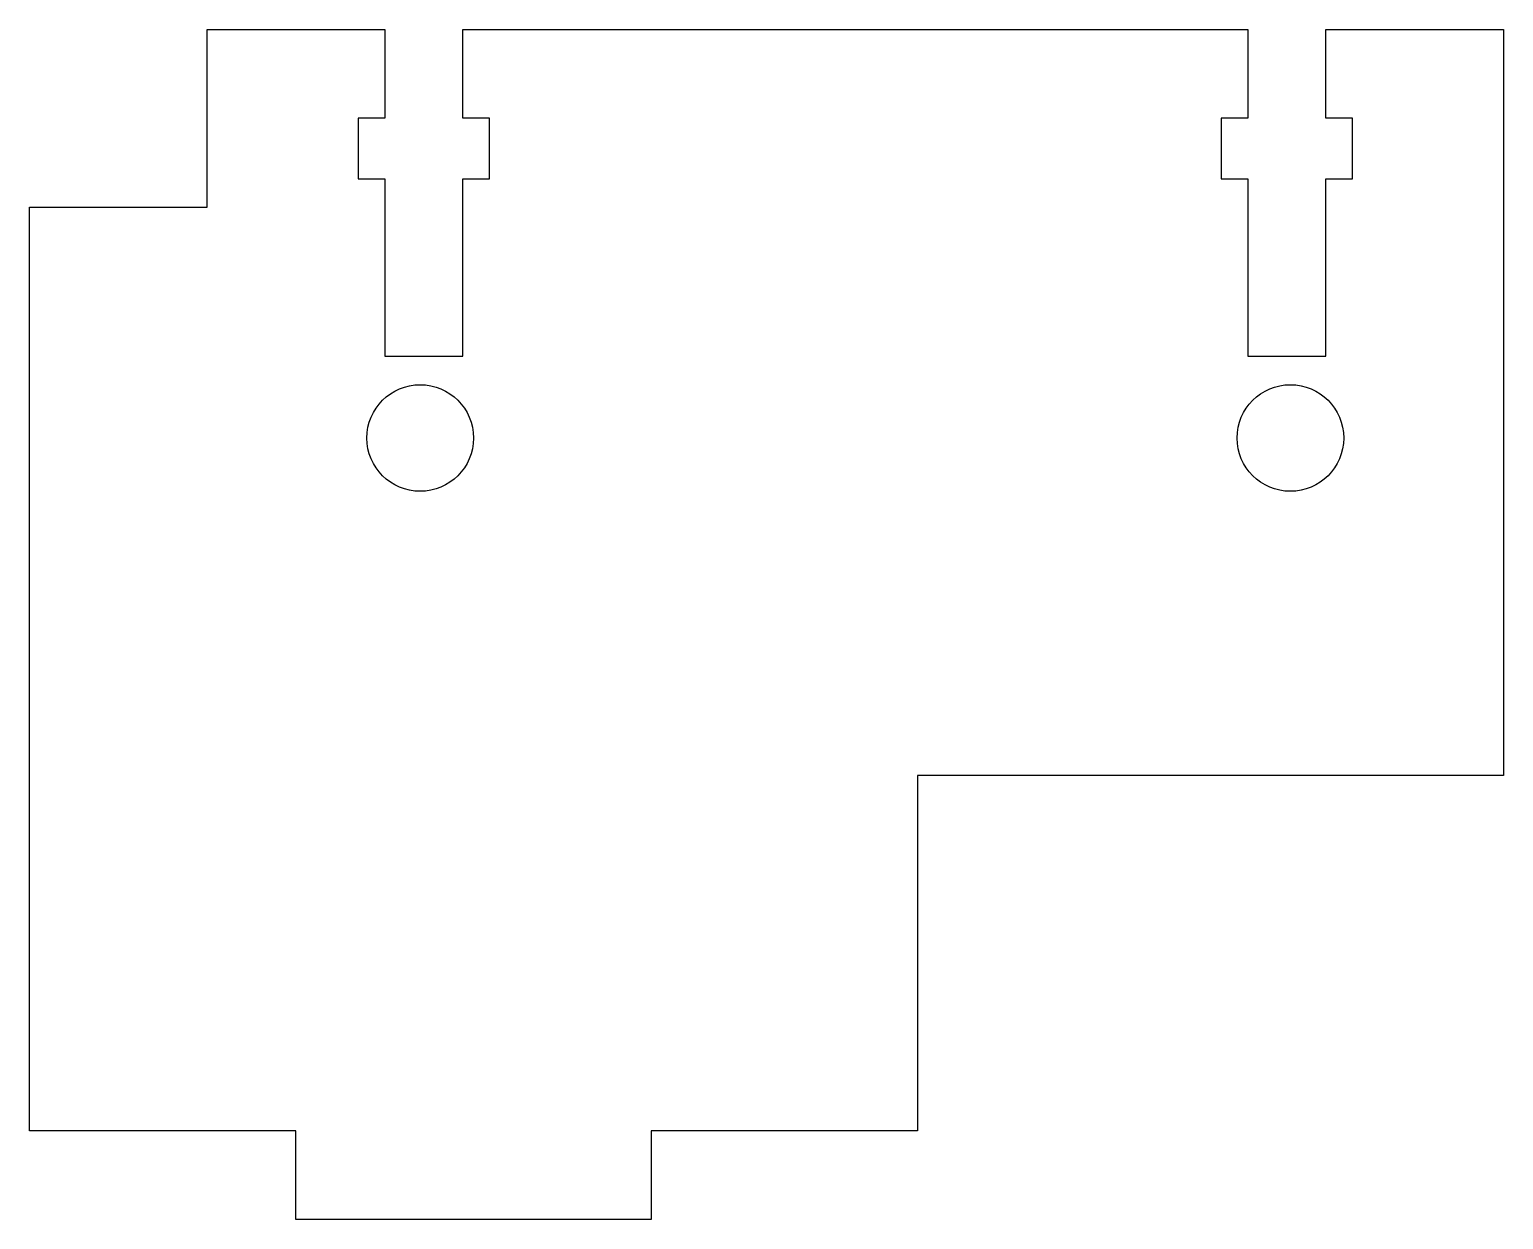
# Model space of a CAD drawing. Header units: millimetres. Extents: x -41.5 to 41.5, y -36 to 31.
import ezdxf

# ---------------------------------------------------------------- set-up
doc = ezdxf.new("R2010")
doc.units = ezdxf.units.MM

msp = doc.modelspace()

# ---------------------------------------------------------------- linework, layer by layer
at = {"color": 7, "linetype": 'Continuous', "lineweight": 25}
for p, q in [((-31.5, 21), (-31.5, 31)), ((-31.5, 31), (-21.5, 31)), ((-21.5, 31), (-21.5, 26)), ((-17.1, 26), (-17.1, 31)), ((-17.1, 31), (27.1, 31)), ((27.1, 31), (27.1, 26)), ((31.5, 26), (31.5, 31)), ((31.5, 31), (41.5, 31)), ((41.5, 31), (41.5, -11)), ((-21.5, 26), (-23, 26)), ((-23, 26), (-23, 22.6)), ((-15.6, 26), (-17.1, 26)), ((-15.6, 22.6), (-15.6, 26)), ((25.6, 26), (25.6, 22.6)), ((27.1, 26), (25.6, 26)), ((33, 26), (31.5, 26)), ((33, 22.6), (33, 26)), ((-23, 22.6), (-21.5, 22.6)), ((-21.5, 22.6), (-21.5, 12.6)), ((-17.1, 12.6), (-17.1, 22.6)), ((-17.1, 22.6), (-15.6, 22.6)), ((25.6, 22.6), (27.1, 22.6)), ((27.1, 22.6), (27.1, 12.6)), ((31.5, 12.6), (31.5, 22.6)), ((31.5, 22.6), (33, 22.6)), ((-41.5, 21), (-31.5, 21)), ((-41.5, -31), (-41.5, 21)), ((-21.5, 12.6), (-17.1, 12.6)), ((27.1, 12.6), (31.5, 12.6)), ((41.5, -11), (8.5, -11)), ((8.5, -11), (8.5, -31)), ((-26.5, -31), (-41.5, -31)), ((-26.5, -36), (-26.5, -31)), ((-6.5, -31), (-6.5, -36)), ((8.5, -31), (-6.5, -31)), ((-6.5, -36), (-26.5, -36))]:
    msp.add_line(p, q, dxfattribs=at)
for centre in [(-19.5, 8), (29.5, 8)]:
    msp.add_circle(centre, 3, dxfattribs=at)

doc.saveas('drawing.dxf')
